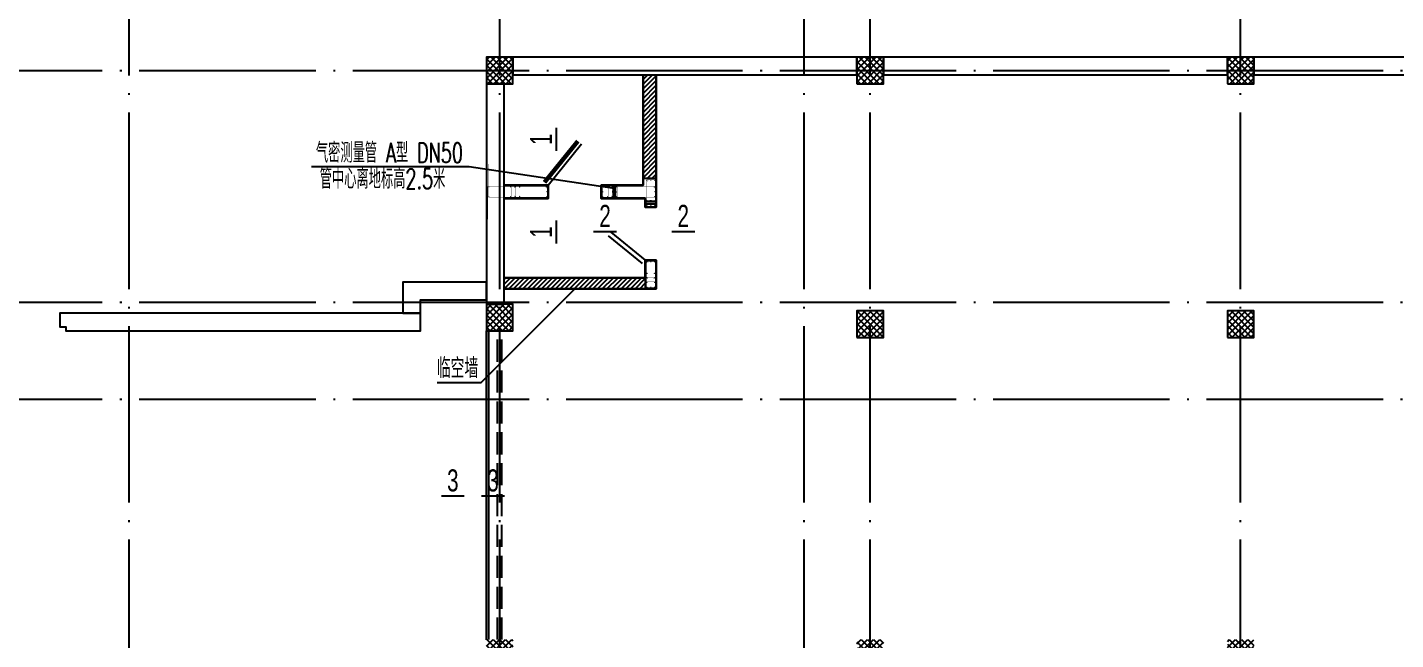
# Model space of a CAD drawing. Extents: x 68709 to 255391, y -65926 to 107615.
# Drawn here: x 93746 to 124770, y 73327 to 87204 of the extents above; entities that cross this region are included whole.
import ezdxf
from ezdxf.xclip import XClip

# ---------------------------------------------------------------- set-up
doc = ezdxf.new("R2010")
doc.units = 0
doc.header["$LTSCALE"] = 2000
doc.header["$MEASUREMENT"] = 0
doc.header["$XCLIPFRAME"] = 0
for name, pattern in [('CENTER', [2, 1.25, -0.25, 0.25, -0.25]), ('DASH', [0.35, 0.25, -0.1]), ('DOTE', [2.42, 2, -0.2, 0.02, -0.2])]:
    doc.linetypes.add(name, pattern=pattern)
doc.layers.get('0').update_dxf_attribs({"linetype": 'CONTINUOUS'})
for name, color, linetype in [('0-column', 1, 'CONTINUOUS'), ('0-column-down', 6, 'CONTINUOUS'), ('0-hatch', 252, 'CONTINUOUS'), ('3', 6, 'CONTINUOUS'), ('A-CON-J', 1, 'CONTINUOUS'), ('A_DOOR', 4, 'CONTINUOUS'), ('dote', 8, 'CONTINUOUS'), ('K-RF-LD', 50, 'CONTINUOUS'), ('SL-COLU', 210, 'CONTINUOUS'), ('SL-TEXT', 7, 'CONTINUOUS'), ('SL-WALL', 51, 'CONTINUOUS'), ('SL-WALL_HATCH', 254, 'CONTINUOUS')]:
    doc.layers.add(name, color=color, linetype=linetype)
doc.styles.add('K-HZ', font='tj-romans1.shx', dxfattribs={"width": 0.65, "bigfont": 'tj-hztxt1.shx'})
doc.styles.add('L-TEXT', font='tj-romand1.shx', dxfattribs={"width": 0.7, "bigfont": 'hztxt5.shx'})
doc.styles.add('link', font='tj03-romand1.shx', dxfattribs={"width": 0.7, "bigfont": 'hztxt5.shx'})
pattern_1 = [(45, (-2650, -13200), (-53.033, 53.033), [])]

# ---------------------------------------------------------------- blocks, each defined once
blk = doc.blocks.new('0-jg-wall-ver3-dxadd')
for points in [[(16500, 79600), (8700, 79600), (8700, 79200), (11650, 79200), (11650, 76699), (10700, 76699), (10700, 76399), (11700, 76399), (11700, 76199), (11950, 76199), (11950, 77700), (11950, 79200), (16500, 79200)], [(24900, 79600), (17100, 79600), (17100, 79200), (24900, 79200)], [(33300, 79600), (25500, 79600), (25500, 79200), (33300, 79200)], [(8500, 78999), (8100, 78999), (8100, 73999), (8500, 73999), (8500, 74349), (10700, 74349), (10700, 74349), (11000, 74349), (11000, 74349), (11950, 74349), (11950, 74999), (11700, 74999), (11700, 74599), (8500, 74599), (8500, 76399), (9500, 76399), (9500, 76699), (8500, 76699)], [(6600, 73799), (6600, 74099), (8100, 74099), (8100, 74499), (6200, 74499), (6200, 73799)], [(6600, 73799), (-1575, 73799), (-1575, 73489), (-1435, 73489), (-1435, 73399), (6600, 73399)]]:
    blk.add_lwpolyline(points, close=True)
blk = doc.blocks.new('A$C20214C79')
at = {"layer": 'A_DOOR'}
for p, q in [((-5800, -2600), (-5044, -1666)), ((-4378, -3669), (-3600, -4300)), ((-4444, -3751), (-3670, -4379))]:
    blk.add_line(p, q, dxfattribs=at)
at = {"layer": 'A_DOOR', "const_width": 100}
blk.add_lwpolyline([(-5885, -2536), (-5129, -1603)], dxfattribs=at)
blk = doc.blocks.new('A$C0F766647')
at = {"layer": '3'}
for p, q in [((8100, -12901), (8100, -5901)), ((8150, -12901), (8150, -5901))]:
    blk.add_line(p, q, dxfattribs=at)
at = {"layer": '3', "linetype": 'DASH'}
for p, q in [((8350, -12901), (8350, -5901)), ((8450, -12901), (8450, -5901))]:
    blk.add_line(p, q, dxfattribs=at)
blk = doc.blocks.new('ZW0702(CQ)')
at = {"layer": 'dote', "linetype": 'DOTE'}
for p, q in [((0, -9319.3), (0, 86030.2)), ((8400, -9319.3), (8400, 86030.2)), ((15300, -9319.3), (15300, 86030.2)), ((16800, -9319.3), (16800, 86030.2)), ((25200, -9319.3), (25200, 86030.2)), ((-9452, 79300), (80768, 79300)), ((-9452, 74050), (64564.2, 74050)), ((-9452, 71850), (60626.9, 71850))]:
    blk.add_line(p, q, dxfattribs=at)
blk = doc.blocks.new('A$C4DFE0CFA')
at = {"layer": 'SL-WALL_HATCH'}
h = blk.add_hatch(dxfattribs=at)
h.set_pattern_fill('ANSI31', color=256, scale=600, style=0)
h.set_pattern_definition(pattern_1)
h.paths.add_polyline_path([(3550, -399.5), (3850, -399.5), (3850, -2750), (3550, -2750)])
h = blk.add_hatch(dxfattribs=at)
h.set_pattern_fill('ANSI31', color=256, scale=600, style=0)
h.set_pattern_definition(pattern_1)
h.paths.add_polyline_path([(3550, -399.5), (3850, -399.5), (3850, -2750), (3550, -2750)])
h = blk.add_hatch(dxfattribs=at)
h.set_pattern_fill('ANSI31', color=256, scale=600, style=0)
h.set_pattern_definition(pattern_1)
h.paths.add_polyline_path([(400, -5000), (3600, -5000), (3600, -5250), (400, -5250)])
at = {"layer": 'SL-COLU', "const_width": 6}
for points in [[(428, -3172), (43, -3172), (43, -2422)], [(3668.3, -2799.9), (3646.4, -2778), (3628, -2778), (3628, -3372), (3822, -3372), (3822, -2778), (3628, -2778), (3628, -2796.4), (3649.9, -2818.3)], [(428, -2928), (28, -2928), (28, -3678)], [(1350.1, -2968.3), (1372, -2946.4), (1372, -2928), (428, -2928)], [(428, -3172), (1372, -3172), (1372, -2928), (1353.6, -2928), (1331.7, -2949.9)], [(3800.1, -2968.3), (3822, -2946.4), (3822, -2928), (2628, -2928), (2628, -3172), (3822, -3172), (3822, -2928), (3803.6, -2928), (3781.7, -2949.9)], [(3668.3, -4649.9), (3646.4, -4628), (3628, -4628), (3628, -5222), (3822, -5222), (3822, -4628), (3628, -4628), (3628, -4646.4), (3649.9, -4668.3)]]:
    blk.add_lwpolyline(points, dxfattribs=at)
at = {"layer": 'SL-COLU'}
for points in [[(3600, -3200), (3600, -3400), (3850, -3400), (3850, -2750), (3550, -2750), (3550, -2900)], [(400, -3200), (1400, -3200), (1400, -2900), (400, -2900)], [(3550, -2900), (2600, -2900), (2600, -3200), (3600, -3200)]]:
    blk.add_lwpolyline(points, dxfattribs=at)
at = {"layer": 'SL-COLU', "const_width": 10}
for points in [[(3641, -2796, 1), (3641, -2786, 1)], [(3725, -2796, -1), (3725, -2786, -1)], [(3809, -2796, -1), (3809, -2786, -1)], [(51, -2941, 1), (61, -2941, 1)], [(540.5, -2941, 1), (550.5, -2941, 1)], [(645, -2941, 1), (655, -2941, 1)], [(749.5, -2941, 1), (759.5, -2941, 1)], [(1354, -2941, 1), (1364, -2941, 1)], [(1354, -3050, -1), (1364, -3050, -1)], [(2636, -2941, 1), (2646, -2941, 1)], [(2636, -3050, -1), (2646, -3050, -1)], [(2740.5, -2941, 1), (2750.5, -2941, 1)], [(2845, -2941, 1), (2855, -2941, 1)], [(2949.5, -2941, 1), (2959.5, -2941, 1)], [(3804, -2941, 1), (3814, -2941, 1)], [(3804, -3050, -1), (3814, -3050, -1)], [(51, -3159, -1), (61, -3159, -1)], [(540.5, -3159, -1), (550.5, -3159, -1)], [(645, -3159, -1), (655, -3159, -1)], [(749.5, -3159, -1), (759.5, -3159, -1)], [(1354, -3159, -1), (1364, -3159, -1)], [(2636, -3159, -1), (2646, -3159, -1)], [(2740.5, -3159, -1), (2750.5, -3159, -1)], [(2845, -3159, -1), (2855, -3159, -1)], [(2949.5, -3159, -1), (2959.5, -3159, -1)], [(3641, -3259.5, 1), (3641, -3249.5, 1)], [(3641, -3364, 1), (3641, -3354, 1)], [(3725, -3364, -1), (3725, -3354, -1)], [(3804, -3159, -1), (3814, -3159, -1)], [(3809, -3259.5, -1), (3809, -3249.5, -1)], [(3809, -3364, -1), (3809, -3354, -1)], [(3641, -4646, 1), (3641, -4636, 1)], [(3725, -4646, -1), (3725, -4636, -1)], [(3809, -4646, -1), (3809, -4636, -1)], [(3641, -4900.5, 1), (3641, -4890.5, 1)], [(3809, -4900.5, -1), (3809, -4890.5, -1)], [(3641, -5005, 1), (3641, -4995, 1)], [(3641, -5109.5, 1), (3641, -5099.5, 1)], [(3641, -5214, 1), (3641, -5204, 1)], [(3725, -5214, -1), (3725, -5204, -1)], [(3809, -5005, -1), (3809, -4995, -1)], [(3809, -5109.5, -1), (3809, -5099.5, -1)], [(3809, -5214, -1), (3809, -5204, -1)]]:
    blk.add_lwpolyline(points, format="xyb", close=True, dxfattribs=at)
at = {"layer": 'SL-COLU', "const_width": 6}
for points in [[(532.5, -2965), (532.5, -2941, -1), (558.5, -2941), (558.5, -3159, -1), (532.5, -3159), (532.5, -3135)], [(637, -2965), (637, -2941, -1), (663, -2941), (663, -3159, -1), (637, -3159), (637, -3135)], [(741.5, -2965), (741.5, -2941, -1), (767.5, -2941), (767.5, -3159, -1), (741.5, -3159), (741.5, -3135)], [(2732.5, -2965), (2732.5, -2941, -1), (2758.5, -2941), (2758.5, -3159, -1), (2732.5, -3159), (2732.5, -3135)], [(2837, -2965), (2837, -2941, -1), (2863, -2941), (2863, -3159, -1), (2837, -3159), (2837, -3135)], [(2941.5, -2965), (2941.5, -2941, -1), (2967.5, -2941), (2967.5, -3159, -1), (2941.5, -3159), (2941.5, -3135)], [(3665, -3267.5), (3641, -3267.5, -1), (3641, -3241.5), (3809, -3241.5, -1), (3809, -3267.5), (3785, -3267.5)], [(3665, -4908.5), (3641, -4908.5, -1), (3641, -4882.5), (3809, -4882.5, -1), (3809, -4908.5), (3785, -4908.5)], [(3665, -5013), (3641, -5013, -1), (3641, -4987), (3809, -4987, -1), (3809, -5013), (3785, -5013)], [(3665, -5117.5), (3641, -5117.5, -1), (3641, -5091.5), (3809, -5091.5, -1), (3809, -5117.5), (3785, -5117.5)]]:
    blk.add_lwpolyline(points, format="xyb", dxfattribs=at)
at = {"layer": 'SL-COLU'}
blk.add_lwpolyline([(3600, -4600), (3600, -5250), (3850, -5250), (3850, -4600)], close=True, dxfattribs=at)
at = {"layer": 'SL-TEXT'}
blk.add_lwpolyline([(-1121.3, -7371.3), (-121.3, -7371.3), (2000, -5250)], dxfattribs=at)
at = {"layer": 'SL-WALL', "ltscale": 0.1}
blk.add_lwpolyline([(3550, -399.5), (3850, -399.5), (3850, -3400), (3600, -3400), (3600, -3200), (2600, -3200), (2600, -2900), (3550, -2900)], close=True, dxfattribs=at)
at = {"layer": 'SL-WALL'}
blk.add_lwpolyline([(1400, -2900), (1400, -3200), (400, -3200), (400, -2900)], close=True, dxfattribs=at)
blk.add_lwpolyline([(2600, -5250), (2600, -5250), (400, -5250), (400, -5000), (3600, -5000), (3600, -4600), (3850, -4600), (3850, -5250), (2900, -5250), (2900, -5250), (2900, -5250), (2900, -5250), (2600, -5250), (2600, -5250)], dxfattribs=at)
at = {"layer": 'SL-WALL_HATCH'}
for points in [[(3550, -399.5), (3850, -399.5), (3850, -2750), (3550, -2750)], [(400, -5000), (3600, -5000), (3600, -5250), (400, -5250)]]:
    blk.add_lwpolyline(points, close=True, dxfattribs=at)
at = {"layer": 'SL-TEXT', "style": 'link', "width": 0.7}
blk.add_text('临空墙', height=450, rotation=0, dxfattribs=at).set_placement((-1128.7, -7271.3))
blk = doc.blocks.new('0-jg-column-Ver3-L-0')
at = {"color": 0, "linetype": 'ByBlock', "ltscale": 0.1}
for points in [[(8100, 78999), (8700, 78999), (8700, 79599), (8100, 79599)], [(16500, 78999), (17100, 78999), (17100, 79599), (16500, 79599)], [(24900, 78999), (25500, 78999), (25500, 79599), (24900, 79599)], [(8100, 73399), (8700, 73399), (8700, 73999), (8100, 73999)], [(16500, 73249), (17100, 73249), (17100, 73849), (16500, 73849)], [(24900, 73249), (25500, 73249), (25500, 73849), (24900, 73849)]]:
    blk.add_lwpolyline(points, close=True, dxfattribs=at)
blk = doc.blocks.new('A$C2211103D')
at = {"layer": 'K-RF-LD'}
for p, q in [((4129, -2175), (7705, -2175)), ((7705, -2175), (10997, -2667)), ((10975, -2751), (10950, -2751)), ((11025, -2751), (11050, -2751)), ((11825, -2976), (11825, -2951)), ((11825, -3026), (11825, -3051))]:
    blk.add_line(p, q, dxfattribs=at)
for points in [[(10975, -2901), (11025, -2901), (11025, -2601), (10975, -2601)], [(11950, -3026), (11950, -2976), (11700, -2976), (11700, -3026)]]:
    blk.add_lwpolyline(points, close=True, dxfattribs=at)
at = {"layer": 'K-RF-LD', "style": 'K-HZ', "width": 0.65}
for s, p in [('气密测量管 A型 DN50', (4231, -2090)), ('管中心离地标高2.5米', (4317, -2680))]:
    blk.add_text(s, height=450, dxfattribs=at).set_placement(p)

msp = doc.modelspace()

# ---------------------------------------------------------------- hatches: boundary and pattern name
at = {"layer": '0-hatch'}
h = msp.add_hatch(dxfattribs=at)
h.set_pattern_fill('ANSI37', color=256, scale=800, style=0)
h.set_pattern_definition([(45, (1000000, 0), (-70.710678, 70.710678), []), (135, (1000000, 0), (-70.710678, -70.710678), [])])
h.paths.add_polyline_path([(155158.4, 61227.7), (155158.4, 61827.7), (154258.4, 61827.7), (154258.4, 61227.7)])
h.paths.add_polyline_path([(155158.4, 72727.7), (155158.4, 73327.7), (154258.4, 73327.7), (154258.4, 72727.7)])
h.paths.add_polyline_path([(130256.5, 61227.7), (130256.5, 61827.7), (129356.5, 61827.7), (129356.5, 61227.7)])
h.paths.add_polyline_path([(129356.5, 85927.2), (129956.5, 85927.2), (129956.5, 86527.2), (129356.5, 86527.2)])
h.paths.add_polyline_path([(137758.4, 85927.2), (138358.4, 85927.2), (138358.4, 86527.2), (137758.4, 86527.2)])
h.paths.add_polyline_path([(146158.4, 85927.2), (146758.4, 85927.2), (146758.4, 86527.2), (146158.4, 86527.2)])
h.paths.add_polyline_path([(154556.4, 85927.2), (155156.4, 85927.2), (155156.4, 86527.2), (154556.4, 86527.2)])
h.paths.add_polyline_path([(130256.5, 72727.7), (130256.5, 73327.7), (129356.5, 73327.7), (129356.5, 72727.7)])
h.paths.add_polyline_path([(155158.4, 80677.2), (155158.4, 81277.2), (154258.4, 81277.2), (154258.4, 80677.2)])
h.paths.add_polyline_path([(130256.5, 80677.2), (130256.5, 81277.2), (129356.5, 81277.2), (129356.5, 80677.2)])
h.paths.add_polyline_path([(155158.4, 66977.7), (155158.4, 67577.7), (154258.4, 67577.7), (154258.4, 66977.7)])
h.paths.add_polyline_path([(130256.5, 66977.7), (130256.5, 67577.7), (129356.5, 67577.7), (129356.5, 66977.7)])
h.paths.add_polyline_path([(163540.4, 77814.2), (164134.6, 77730.7), (164218.1, 78324.8), (163623.9, 78408.3)])
h.paths.add_polyline_path([(95756.5, 61227.2), (96356.5, 61227.2), (96356.5, 61827.2), (95756.5, 61827.2)])
h.paths.add_polyline_path([(104156.5, 61227.2), (104756.5, 61227.2), (104756.5, 61827.2), (104156.5, 61827.2)])
h.paths.add_polyline_path([(104156.5, 72727.2), (104756.5, 72727.2), (104756.5, 73327.2), (104156.5, 73327.2)])
h.paths.add_polyline_path([(104156.5, 85927.2), (104756.5, 85927.2), (104756.5, 86527.2), (104156.5, 86527.2)])
h.paths.add_polyline_path([(112556.5, 72727.2), (113156.5, 72727.2), (113156.5, 73327.2), (112556.5, 73327.2)])
h.paths.add_polyline_path([(112556.5, 80177.2), (113156.5, 80177.2), (113156.5, 80777.2), (112556.5, 80777.2)])
h.paths.add_polyline_path([(112556.5, 85927.2), (113156.5, 85927.2), (113156.5, 86527.2), (112556.5, 86527.2)])
h.paths.add_polyline_path([(120956.5, 85927.2), (121556.5, 85927.2), (121556.5, 86527.2), (120956.5, 86527.2)])
h.paths.add_polyline_path([(120956.5, 80177.2), (121556.5, 80177.2), (121556.5, 80777.2), (120956.5, 80777.2)])
h.paths.add_polyline_path([(146158.4, 80677.2), (146758.4, 80677.2), (146758.4, 81277.2), (146158.4, 81277.2)])
h.paths.add_polyline_path([(137758.4, 80677.2), (138358.4, 80677.2), (138358.4, 81277.2), (137758.4, 81277.2)])
h.paths.add_polyline_path([(120956.5, 72727.2), (121556.5, 72727.2), (121556.5, 73327.2), (120956.5, 73327.2)])
h.paths.add_polyline_path([(120956.5, 61227.2), (121556.5, 61227.2), (121556.5, 61827.2), (120956.5, 61827.2)])
h.paths.add_polyline_path([(137758.4, 61227.2), (138358.4, 61227.2), (138358.4, 61827.2), (137758.4, 61827.2)])
h.paths.add_polyline_path([(146158.4, 61227.2), (146758.4, 61227.2), (146758.4, 61827.2), (146158.4, 61827.2)])
h.paths.add_polyline_path([(137758.4, 72727.2), (138358.4, 72727.2), (138358.4, 73327.2), (137758.4, 73327.2)])
h.paths.add_polyline_path([(146158.4, 72727.2), (146758.4, 72727.2), (146758.4, 73327.2), (146158.4, 73327.2)])
h.paths.add_polyline_path([(104156.5, 80327.2), (104756.5, 80327.2), (104756.5, 80927.2), (104156.5, 80927.2)])
h.paths.add_polyline_path([(95756.5, 66977.2), (96356.5, 66977.2), (96356.5, 67577.2), (95756.5, 67577.2)])
h.paths.add_polyline_path([(112556.5, 61227.2), (113156.5, 61227.2), (113156.5, 61827.2), (112556.5, 61827.2)])
h.paths.add_polyline_path([(112556.5, 66977.2), (113156.5, 66977.2), (113156.5, 67577.2), (112556.5, 67577.2)])
h.paths.add_polyline_path([(120956.5, 66977.2), (121556.5, 66977.2), (121556.5, 67577.2), (120956.5, 67577.2)])
h.paths.add_polyline_path([(137758.4, 66977.2), (138358.4, 66977.2), (138358.4, 67577.2), (137758.4, 67577.2)])
h.paths.add_polyline_path([(146158.4, 66977.2), (146758.4, 66977.2), (146758.4, 67577.2), (146158.4, 67577.2)])
h.paths.add_polyline_path([(104156.5, 66977.2), (104756.5, 66977.2), (104756.5, 67577.2), (104156.5, 67577.2)])
edge = h.paths.add_edge_path()
edge.add_arc((110156.5, 65627.7), 500, 0, 360)
edge = h.paths.add_edge_path()
edge.add_arc((96856.5, 65627.7), 500, 0, 360)
h.paths.add_polyline_path([(162646.3, 85927.7), (162646.3, 86527.7), (161746.3, 86527.7), (161746.3, 85927.7)])
h.paths.add_polyline_path([(165676.3, 85927.7), (165676.3, 86527.7), (164776.3, 86527.7), (164776.3, 85927.7)])
h.paths.add_polyline_path([(174364.3, 85927.7), (174364.3, 86527.7), (173464.3, 86527.7), (173464.3, 85927.7)])
h.paths.add_polyline_path([(164292, 83161.6), (164886.1, 83078.1), (164969.6, 83672.3), (164375.5, 83755.8)])
h.paths.add_polyline_path([(160569.6, 78231.7), (161163.8, 78148.2), (161247.3, 78742.4), (160653.1, 78825.9)])
h.paths.add_polyline_path([(172452.8, 76561.6), (173047, 76478.1), (173130.5, 77072.3), (172536.3, 77155.8)])
h.paths.add_polyline_path([(173204.4, 81909.1), (173798.5, 81825.6), (173882, 82419.7), (173287.9, 82503.2)])
h.paths.add_polyline_path([(170838.4, 65074.5), (171432.6, 64991), (171516.1, 65585.2), (170921.9, 65668.7)])
h.paths.add_polyline_path([(161926, 66327.1), (162520.2, 66243.6), (162603.7, 66837.7), (162009.5, 66921.2)])
h.paths.add_polyline_path([(164896.8, 65909.6), (165491, 65826), (165574.5, 66420.2), (164980.3, 66503.7)])
h.paths.add_polyline_path([(146158.4, 54127.2), (146758.4, 54127.2), (146758.4, 54727.2), (146158.4, 54727.2)])
h.paths.add_polyline_path([(137758.4, 54127.2), (138358.4, 54127.2), (138358.4, 54727.2), (137758.4, 54727.2)])
h.paths.add_polyline_path([(129356.5, 54127.2), (129956.5, 54127.2), (129956.5, 54727.2), (129356.5, 54727.2)])
h.paths.add_polyline_path([(95756.5, 54127.7), (96356.5, 54127.7), (96356.5, 54727.7), (95756.5, 54727.7)])
h.paths.add_polyline_path([(104157.1, 54127.2), (104757.1, 54127.2), (104757.1, 54727.2), (104157.1, 54727.2)])
h.paths.add_polyline_path([(112557.1, 54127.2), (113157.1, 54127.2), (113157.1, 54727.2), (112557.1, 54727.2)])
h.paths.add_polyline_path([(120957.1, 54127.2), (121557.1, 54127.2), (121557.1, 54727.2), (120957.1, 54727.2)])
h.paths.add_polyline_path([(120957.1, 48727.7), (121557.1, 48727.7), (121557.1, 49327.7), (120957.1, 49327.7)])
h.paths.add_polyline_path([(146158.4, 48727.7), (146758.4, 48727.7), (146758.4, 49327.7), (146158.4, 49327.7)])
h.paths.add_polyline_path([(129356.5, 48727.7), (129956.5, 48727.7), (129956.5, 49327.7), (129356.5, 49327.7)])
h.paths.add_polyline_path([(137758.4, 48727.7), (138358.4, 48727.7), (138358.4, 49327.7), (137758.4, 49327.7)])
h.paths.add_polyline_path([(97256.5, 49327.7), (97256.5, 49927.7), (95756.5, 49927.7), (95756.5, 49327.7)])
h.paths.add_polyline_path([(111656.7, 49327.7), (111656.7, 49927.7), (110156.7, 49927.7), (110156.7, 49327.7)])
h.paths.add_polyline_path([(104156.5, 49327.7), (104756.5, 49327.7), (104756.5, 49927.7), (104156.5, 49927.7)])
h.paths.add_polyline_path([(154556.4, 54127.2), (155156.4, 54127.2), (155156.4, 54727.2), (154556.4, 54727.2)])
h.paths.add_polyline_path([(157417.6, 55127.2), (158017.6, 55127.2), (158017.6, 55727.2), (157417.6, 55727.2)])
h.paths.add_polyline_path([(169439.5, 55127.2), (170039.5, 55127.2), (170039.5, 55727.2), (169439.5, 55727.2)])
h.paths.add_polyline_path([(164867.6, 55127.2), (165467.6, 55127.2), (165467.6, 55727.2), (164867.6, 55727.2)])

# ---------------------------------------------------------------- block references
msp.add_blockref('A$C2211103D', (96056.5, 86227.7))
at = {"layer": '0-column', "color": 4}
ref = msp.add_blockref('0-jg-column-Ver3-L-0', (96056.5, 6927.7), dxfattribs=at)
XClip(ref).set_block_clipping_path([(-3292.9410662926, 81393.1620321742), (-3292.9410662926, 43240.4828987422), (-3292.9410662926, 40852.8039965382), (54678.5238504518, 40852.8039965382), (54678.5238504518, 44237.3651158331), (78036.1999313502, 44237.3651158331), (97060.9683461426, 44237.3651158331), (97060.9683461426, 94228.1515558241), (-3292.9410662927, 94228.1515558241)])
at = {"layer": '0-column-down'}
ref = msp.add_blockref('0-jg-wall-ver3-dxadd', (96056.5, 6927.7), dxfattribs=at)
XClip(ref).set_block_clipping_path([(-1597.5205245125, 74513.2405886847), (-1597.5205245125, 63446.9056728306), (-1597.5205245125, 56985.7323499514), (-2625.9855815822, 56985.7323499514), (-2625.9855815822, 53899.147307544), (-1597.5205245125, 53899.147307544), (-1597.5205245125, 42578.0507297336), (24639.1699151449, 42578.0507297336), (24639.1699151449, 41375.9814775255), (72821.6493476855, 41375.9814775255), (72821.6493476855, 47238.7151906272), (73805.1649727187, 47238.7151906272), (73805.1649727187, 48199.394121607), (73983.665152899, 48199.394121607), (73983.665152899, 48814.3767814642), (74946.130713436, 54999.5913425298), (78348.7319148911, 79194.3407264346), (78348.7319148911, 79866.1895327916), (78348.7319148911, 82108.8629913949), (-1597.5205245125, 82108.8629913949)])
at = {"layer": 'A-CON-J'}
msp.add_blockref('A$C20214C79', (111356.5, 86227.7), dxfattribs=at)
at = {"layer": 'dote', "linetype": 'DASH'}
ref = msp.add_blockref('ZW0702(CQ)', (96056.5, 6927.7), dxfattribs=at)
XClip(ref).set_block_clipping_path([(-15188.9695379891, 94941.8681304126), (-15188.9695379891, 40465.1350641153), (61935.0644099799, 40465.1350641153), (61935.0644099799, 44105.722128633), (59633.1171517283, 44105.722128633), (59633.1171517283, 47050.6298027338), (62623.2616241842, 47050.6298027338), (73235.5720788917, 48471.4198343426), (84175.6449556706, 48471.4198343426), (84175.6449556706, 47354.4222230357), (86928.2956268236, 47354.4222230357), (90677.7338378059, 94792.274815829)])
at = {"layer": 'SL-COLU'}
msp.add_blockref('A$C0F766647', (96056.5, 86227.7), dxfattribs=at)
at = {"layer": 'SL-WALL'}
msp.add_blockref('A$C4DFE0CFA', (104156.5, 86527.2), dxfattribs=at)

# ---------------------------------------------------------------- texts
at = {"layer": 'SL-TEXT', "linetype": 'CENTER', "ltscale": 5000, "style": 'L-TEXT', "width": 0.7}
for p in [(105644.7, 84406.3), (105644.7, 82305)]:
    msp.add_text('%%U 1 %%U', height=500, rotation=90, dxfattribs=at).set_placement(p)
for s, p in [('%%U 2 %%U', (106584.3, 82680.9)), ('%%U 2 %%U', (108357.9, 82680.9)), ('%%U 3 %%U   %%U 3 %%U', (103132.5, 76685.8))]:
    msp.add_text(s, height=500, dxfattribs=at).set_placement(p)

doc.saveas('drawing.dxf')
